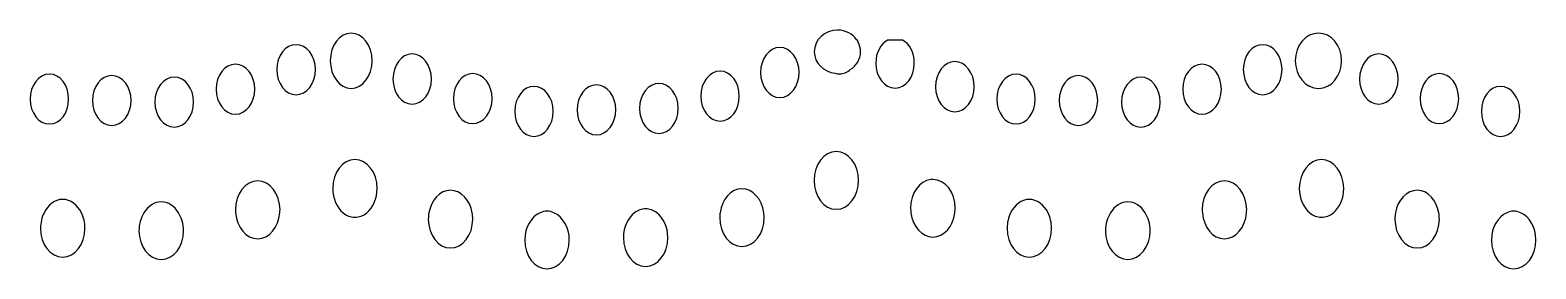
# Model space of a CAD drawing. Header units: centimetres. Extents: x -13.4 to 13.4, y -13.4 to 13.3.
# Drawn here: x 0.05 to 6.74, y -13.13 to -12.07 of the extents above; entities that cross this region are included whole.
import ezdxf

# ---------------------------------------------------------------- set-up
doc = ezdxf.new("R2010")
doc.units = ezdxf.units.CM
doc.header["$MEASUREMENT"] = 0
doc.layers.add('Layer 1', color=7, linetype='Continuous')

msp = doc.modelspace()

# ---------------------------------------------------------------- linework, layer by layer
at = {"layer": 'Layer 1', "color": 22, "lineweight": 25}
for points, knots in [([(1.47754, -12.08524), (1.52884, -12.08524), (1.57097, -12.1398), (1.57097, -12.20761), (1.57097, -12.20761), (1.57097, -12.27535), (1.52884, -12.33081), (1.47754, -12.33081), (1.47754, -12.33081), (1.42624, -12.33081), (1.38494, -12.27542), (1.38494, -12.20761), (1.38494, -12.20761), (1.38494, -12.13973), (1.42624, -12.08524), (1.47754, -12.08524)], [0, 0, 0, 0, 0.2, 0.2, 0.2, 0.2, 0.4, 0.4, 0.4, 0.4, 0.6, 0.6, 0.6, 0.6, 1, 1, 1, 1]), ([(3.63969, -12.07202), (3.67591, -12.07202), (3.70732, -12.08943), (3.72568, -12.11584), (3.72568, -12.11584), (3.72568, -12.11584), (3.72899, -12.11584), (3.72899, -12.11584), (3.72899, -12.11584), (3.72993, -12.11905), (3.73073, -12.12238), (3.73147, -12.12576), (3.73147, -12.12576), (3.73822, -12.13855), (3.74222, -12.15272), (3.74222, -12.16793), (3.74222, -12.16793), (3.74222, -12.20101), (3.72413, -12.23003), (3.69674, -12.24731), (3.69674, -12.24731), (3.68301, -12.25917), (3.66654, -12.26633), (3.64878, -12.26633), (3.64878, -12.26633), (3.64222, -12.26633), (3.63591, -12.26482), (3.62976, -12.26302), (3.62976, -12.26302), (3.57767, -12.25827), (3.53633, -12.2178), (3.53633, -12.16794), (3.53633, -12.16794), (3.53633, -12.11484), (3.58285, -12.07203), (3.63968, -12.07203), (3.63968, -12.07203), (3.63968, -12.07203), (3.63969, -12.07202), (3.63969, -12.07202)], [0, 0, 0, 0, 0.0909091, 0.0909091, 0.0909091, 0.0909091, 0.1818182, 0.1818182, 0.1818182, 0.1818182, 0.2727273, 0.2727273, 0.2727273, 0.2727273, 0.3636364, 0.3636364, 0.3636364, 0.3636364, 0.4545455, 0.4545455, 0.4545455, 0.4545455, 0.5454545, 0.5454545, 0.5454545, 0.5454545, 0.6363636, 0.6363636, 0.6363636, 0.6363636, 0.7272727, 0.7272727, 0.7272727, 0.7272727, 0.8181818, 0.8181818, 0.8181818, 0.8181818, 1, 1, 1, 1]), ([(3.8621, -12.11582), (3.8621, -12.11582), (3.92907, -12.11582), (3.92907, -12.11582), (3.92907, -12.11582), (3.95987, -12.13272), (3.98116, -12.17239), (3.98116, -12.21835), (3.98116, -12.21835), (3.98116, -12.27963), (3.94333, -12.32914), (3.896, -12.32914), (3.896, -12.32914), (3.84866, -12.32914), (3.81001, -12.27962), (3.81001, -12.21835), (3.81001, -12.21835), (3.81001, -12.17239), (3.8313, -12.13272), (3.8621, -12.11582)], [0, 0, 0, 0, 0.1666667, 0.1666667, 0.1666667, 0.1666667, 0.3333333, 0.3333333, 0.3333333, 0.3333333, 0.5, 0.5, 0.5, 0.5, 0.6666667, 0.6666667, 0.6666667, 0.6666667, 1, 1, 1, 1]), ([(5.77785, -12.08524), (5.83468, -12.08524), (5.88038, -12.1398), (5.88038, -12.20761), (5.88038, -12.20761), (5.88038, -12.27536), (5.83469, -12.33081), (5.77785, -12.33081), (5.77785, -12.33081), (5.72102, -12.33081), (5.6745, -12.27542), (5.6745, -12.20761), (5.6745, -12.20761), (5.6745, -12.13975), (5.72102, -12.08524), (5.77785, -12.08524)], [0, 0, 0, 0, 0.2, 0.2, 0.2, 0.2, 0.4, 0.4, 0.4, 0.4, 0.6, 0.6, 0.6, 0.6, 1, 1, 1, 1]), ([(1.2328, -12.13649), (1.28014, -12.13675), (1.31879, -12.186), (1.31879, -12.24729), (1.31879, -12.24729), (1.31879, -12.30839), (1.28014, -12.35891), (1.2328, -12.35891), (1.2328, -12.35891), (1.18546, -12.35891), (1.14681, -12.30857), (1.14681, -12.24729), (1.14681, -12.24729), (1.14681, -12.18584), (1.18546, -12.13649), (1.2328, -12.13649)], [0, 0, 0, 0, 0.2, 0.2, 0.2, 0.2, 0.4, 0.4, 0.4, 0.4, 0.6, 0.6, 0.6, 0.6, 1, 1, 1, 1]), ([(1.74874, -12.17783), (1.79608, -12.17757), (1.83473, -12.22817), (1.83473, -12.28945), (1.83473, -12.28945), (1.83473, -12.35073), (1.79608, -12.40024), (1.74874, -12.40024), (1.74874, -12.40024), (1.70144, -12.40024), (1.66358, -12.35072), (1.66358, -12.28945), (1.66358, -12.28945), (1.66358, -12.22817), (1.70141, -12.17783), (1.74874, -12.17783)], [0, 0, 0, 0, 0.2, 0.2, 0.2, 0.2, 0.4, 0.4, 0.4, 0.4, 0.6, 0.6, 0.6, 0.6, 1, 1, 1, 1]), ([(3.38337, -12.14889), (3.43071, -12.14889), (3.46936, -12.19841), (3.46936, -12.25968), (3.46936, -12.25968), (3.46936, -12.32096), (3.43071, -12.3713), (3.38337, -12.3713), (3.38337, -12.3713), (3.33603, -12.37156), (3.29738, -12.32096), (3.29738, -12.25968), (3.29738, -12.25968), (3.29738, -12.1984), (3.33603, -12.14889), (3.38337, -12.14889)], [0, 0, 0, 0, 0.2, 0.2, 0.2, 0.2, 0.4, 0.4, 0.4, 0.4, 0.6, 0.6, 0.6, 0.6, 1, 1, 1, 1]), ([(5.5298, -12.13649), (5.57714, -12.13675), (5.61579, -12.186), (5.61579, -12.24729), (5.61579, -12.24729), (5.61579, -12.30839), (5.57714, -12.35891), (5.5298, -12.35891), (5.5298, -12.35891), (5.48243, -12.35891), (5.44381, -12.30857), (5.44381, -12.24729), (5.44381, -12.24729), (5.44381, -12.18584), (5.4824, -12.13649), (5.5298, -12.13649)], [0, 0, 0, 0, 0.2, 0.2, 0.2, 0.2, 0.4, 0.4, 0.4, 0.4, 0.6, 0.6, 0.6, 0.6, 1, 1, 1, 1]), ([(6.04574, -12.17783), (6.09308, -12.17757), (6.13173, -12.22817), (6.13173, -12.28945), (6.13173, -12.28945), (6.13173, -12.35073), (6.09308, -12.40024), (6.04574, -12.40024), (6.04574, -12.40024), (5.9984, -12.40024), (5.96058, -12.35072), (5.96058, -12.28945), (5.96058, -12.28945), (5.96058, -12.22817), (5.99841, -12.17783), (6.04574, -12.17783)], [0, 0, 0, 0, 0.2, 0.2, 0.2, 0.2, 0.4, 0.4, 0.4, 0.4, 0.6, 0.6, 0.6, 0.6, 1, 1, 1, 1]), ([(0.96326, -12.22331), (1.0106, -12.22331), (1.04925, -12.27283), (1.04925, -12.3341), (1.04925, -12.3341), (1.04925, -12.39538), (1.0106, -12.44572), (0.96326, -12.44572), (0.96326, -12.44572), (0.91592, -12.44546), (0.87727, -12.39538), (0.87727, -12.3341), (0.87727, -12.3341), (0.87727, -12.27282), (0.91592, -12.22331), (0.96326, -12.22331)], [0, 0, 0, 0, 0.2, 0.2, 0.2, 0.2, 0.4, 0.4, 0.4, 0.4, 0.6, 0.6, 0.6, 0.6, 1, 1, 1, 1]), ([(4.16141, -12.21173), (4.20875, -12.21173), (4.2474, -12.26207), (4.2474, -12.32335), (4.2474, -12.32335), (4.2474, -12.38445), (4.20875, -12.43414), (4.16141, -12.43414), (4.16141, -12.43414), (4.11407, -12.4344), (4.07542, -12.38462), (4.07542, -12.32335), (4.07542, -12.32335), (4.07542, -12.2619), (4.11407, -12.21173), (4.16141, -12.21173)], [0, 0, 0, 0, 0.2, 0.2, 0.2, 0.2, 0.4, 0.4, 0.4, 0.4, 0.6, 0.6, 0.6, 0.6, 1, 1, 1, 1]), ([(5.26026, -12.22331), (5.3076, -12.22331), (5.34625, -12.27283), (5.34625, -12.3341), (5.34625, -12.3341), (5.34625, -12.39538), (5.3076, -12.44572), (5.26026, -12.44572), (5.26026, -12.44572), (5.21286, -12.44546), (5.17427, -12.39538), (5.17427, -12.3341), (5.17427, -12.3341), (5.17427, -12.27282), (5.21286, -12.22331), (5.26026, -12.22331)], [0, 0, 0, 0, 0.2, 0.2, 0.2, 0.2, 0.4, 0.4, 0.4, 0.4, 0.6, 0.6, 0.6, 0.6, 1, 1, 1, 1]), ([(0.13644, -12.26714), (0.18378, -12.26688), (0.2216, -12.31666), (0.2216, -12.37793), (0.2216, -12.37793), (0.2216, -12.43938), (0.18377, -12.48873), (0.13644, -12.48873), (0.13644, -12.48873), (0.08914, -12.48847), (0.05045, -12.43922), (0.05045, -12.37793), (0.05045, -12.37793), (0.05045, -12.31683), (0.0891, -12.26714), (0.13644, -12.26714)], [0, 0, 0, 0, 0.2, 0.2, 0.2, 0.2, 0.4, 0.4, 0.4, 0.4, 0.6, 0.6, 0.6, 0.6, 1, 1, 1, 1]), ([(0.41342, -12.27376), (0.46076, -12.2735), (0.49941, -12.32327), (0.49941, -12.38455), (0.49941, -12.38455), (0.49941, -12.446), (0.46076, -12.49534), (0.41342, -12.49535), (0.41342, -12.49535), (0.36612, -12.49509), (0.32743, -12.44584), (0.32743, -12.38455), (0.32743, -12.38455), (0.32743, -12.32345), (0.36608, -12.27376), (0.41342, -12.27376)], [0, 0, 0, 0, 0.2, 0.2, 0.2, 0.2, 0.4, 0.4, 0.4, 0.4, 0.6, 0.6, 0.6, 0.6, 1, 1, 1, 1]), ([(0.69124, -12.28038), (0.73858, -12.28012), (0.77723, -12.32989), (0.77723, -12.39117), (0.77723, -12.39117), (0.77723, -12.45262), (0.73858, -12.50275), (0.69124, -12.50279), (0.69124, -12.50279), (0.64384, -12.50279), (0.60525, -12.45245), (0.60525, -12.39117), (0.60525, -12.39117), (0.60525, -12.33007), (0.64384, -12.28038), (0.69124, -12.28038)], [0, 0, 0, 0, 0.2, 0.2, 0.2, 0.2, 0.4, 0.4, 0.4, 0.4, 0.6, 0.6, 0.6, 0.6, 1, 1, 1, 1]), ([(2.01829, -12.26466), (2.06563, -12.26466), (2.10428, -12.315), (2.10428, -12.37628), (2.10428, -12.37628), (2.10428, -12.43738), (2.06563, -12.48707), (2.01829, -12.48707), (2.01829, -12.48707), (1.97095, -12.48733), (1.9323, -12.43756), (1.9323, -12.37628), (1.9323, -12.37628), (1.9323, -12.31483), (1.97095, -12.26466), (2.01829, -12.26466)], [0, 0, 0, 0, 0.2, 0.2, 0.2, 0.2, 0.4, 0.4, 0.4, 0.4, 0.6, 0.6, 0.6, 0.6, 1, 1, 1, 1]), ([(2.56812, -12.3151), (2.61546, -12.31536), (2.65411, -12.36461), (2.65411, -12.4259), (2.65411, -12.4259), (2.65411, -12.487), (2.61546, -12.53752), (2.56812, -12.53752), (2.56812, -12.53752), (2.52078, -12.53752), (2.48213, -12.48718), (2.48213, -12.4259), (2.48213, -12.4259), (2.48213, -12.36445), (2.52078, -12.3151), (2.56812, -12.3151)], [0, 0, 0, 0, 0.2, 0.2, 0.2, 0.2, 0.4, 0.4, 0.4, 0.4, 0.6, 0.6, 0.6, 0.6, 1, 1, 1, 1]), ([(2.84594, -12.30849), (2.89334, -12.30875), (2.93193, -12.358), (2.93193, -12.41929), (2.93193, -12.41929), (2.93193, -12.48043), (2.89334, -12.53091), (2.84594, -12.53091), (2.84594, -12.53091), (2.7986, -12.53091), (2.75995, -12.48057), (2.75995, -12.41929), (2.75995, -12.41929), (2.75995, -12.35783), (2.7986, -12.3085), (2.84594, -12.30849)], [0, 0, 0, 0, 0.2, 0.2, 0.2, 0.2, 0.4, 0.4, 0.4, 0.4, 0.6, 0.6, 0.6, 0.6, 1, 1, 1, 1]), ([(3.11796, -12.25391), (3.1653, -12.25365), (3.20312, -12.30343), (3.20312, -12.3647), (3.20312, -12.3647), (3.20312, -12.42615), (3.16529, -12.4755), (3.11796, -12.4755), (3.11796, -12.4755), (3.07062, -12.47524), (3.03197, -12.42599), (3.03197, -12.3647), (3.03197, -12.3647), (3.03197, -12.3036), (3.07062, -12.25391), (3.11796, -12.25391)], [0, 0, 0, 0, 0.2, 0.2, 0.2, 0.2, 0.4, 0.4, 0.4, 0.4, 0.6, 0.6, 0.6, 0.6, 1, 1, 1, 1]), ([(4.43344, -12.26714), (4.48078, -12.26688), (4.5186, -12.31666), (4.5186, -12.37793), (4.5186, -12.37793), (4.5186, -12.43938), (4.48077, -12.48873), (4.43344, -12.48873), (4.43344, -12.48873), (4.38614, -12.48847), (4.34745, -12.43922), (4.34745, -12.37793), (4.34745, -12.37793), (4.34745, -12.31683), (4.3861, -12.26714), (4.43344, -12.26714)], [0, 0, 0, 0, 0.2, 0.2, 0.2, 0.2, 0.4, 0.4, 0.4, 0.4, 0.6, 0.6, 0.6, 0.6, 1, 1, 1, 1]), ([(4.71042, -12.27376), (4.75776, -12.2735), (4.79641, -12.32327), (4.79641, -12.38455), (4.79641, -12.38455), (4.79641, -12.446), (4.75776, -12.49534), (4.71042, -12.49535), (4.71042, -12.49535), (4.66302, -12.49509), (4.62526, -12.44584), (4.62526, -12.38455), (4.62526, -12.38455), (4.62526, -12.32345), (4.66302, -12.27376), (4.71042, -12.27376)], [0, 0, 0, 0, 0.2, 0.2, 0.2, 0.2, 0.4, 0.4, 0.4, 0.4, 0.6, 0.6, 0.6, 0.6, 1, 1, 1, 1]), ([(4.98823, -12.28038), (5.03557, -12.28012), (5.07422, -12.32989), (5.07422, -12.39117), (5.07422, -12.39117), (5.07422, -12.45262), (5.03557, -12.50279), (4.98823, -12.50279), (4.98823, -12.50279), (4.94089, -12.50279), (4.90224, -12.45245), (4.90224, -12.39117), (4.90224, -12.39117), (4.90224, -12.33007), (4.94089, -12.28038), (4.98823, -12.28038)], [0, 0, 0, 0, 0.2, 0.2, 0.2, 0.2, 0.4, 0.4, 0.4, 0.4, 0.6, 0.6, 0.6, 0.6, 1, 1, 1, 1]), ([(6.31528, -12.26466), (6.36262, -12.26466), (6.40127, -12.315), (6.40127, -12.37628), (6.40127, -12.37628), (6.40127, -12.43738), (6.36262, -12.48707), (6.31528, -12.48707), (6.31528, -12.48707), (6.26794, -12.48733), (6.23012, -12.43756), (6.23012, -12.37628), (6.23012, -12.37628), (6.23012, -12.31483), (6.26795, -12.26466), (6.31528, -12.26466)], [0, 0, 0, 0, 0.2, 0.2, 0.2, 0.2, 0.4, 0.4, 0.4, 0.4, 0.6, 0.6, 0.6, 0.6, 1, 1, 1, 1]), ([(2.29031, -12.32172), (2.33765, -12.32198), (2.3763, -12.37123), (2.3763, -12.43252), (2.3763, -12.43252), (2.3763, -12.49362), (2.33765, -12.54414), (2.29031, -12.54414), (2.29031, -12.54414), (2.24297, -12.54414), (2.20515, -12.4938), (2.20515, -12.43252), (2.20515, -12.43252), (2.20515, -12.37107), (2.24298, -12.32173), (2.29031, -12.32172)], [0, 0, 0, 0, 0.2, 0.2, 0.2, 0.2, 0.4, 0.4, 0.4, 0.4, 0.6, 0.6, 0.6, 0.6, 1, 1, 1, 1]), ([(6.58731, -12.32172), (6.63465, -12.32198), (6.6733, -12.37123), (6.6733, -12.43252), (6.6733, -12.43252), (6.6733, -12.49362), (6.63465, -12.54414), (6.58731, -12.54414), (6.58731, -12.54414), (6.53997, -12.54414), (6.50215, -12.4938), (6.50215, -12.43252), (6.50215, -12.43252), (6.50215, -12.37107), (6.53998, -12.32173), (6.58731, -12.32172)], [0, 0, 0, 0, 0.2, 0.2, 0.2, 0.2, 0.4, 0.4, 0.4, 0.4, 0.6, 0.6, 0.6, 0.6, 1, 1, 1, 1]), ([(1.49408, -12.64666), (1.54872, -12.64666), (1.5933, -12.70422), (1.5933, -12.77482), (1.5933, -12.77482), (1.5933, -12.8205), (1.57478, -12.86044), (1.547, -12.88314), (1.547, -12.88314), (1.53171, -12.89559), (1.51344, -12.90298), (1.49408, -12.90298), (1.49408, -12.90298), (1.47466, -12.90298), (1.45728, -12.89559), (1.44199, -12.88314), (1.44199, -12.88314), (1.41417, -12.86045), (1.39566, -12.82053), (1.39569, -12.77482), (1.39569, -12.77482), (1.39569, -12.70405), (1.43944, -12.64666), (1.49408, -12.64666)], [0, 0, 0, 0, 0.1428571, 0.1428571, 0.1428571, 0.1428571, 0.2857143, 0.2857143, 0.2857143, 0.2857143, 0.4285714, 0.4285714, 0.4285714, 0.4285714, 0.5714286, 0.5714286, 0.5714286, 0.5714286, 0.7142857, 0.7142857, 0.7142857, 0.7142857, 1, 1, 1, 1]), ([(3.6339, -12.61111), (3.68854, -12.61085), (3.73312, -12.66849), (3.73312, -12.73927), (3.73312, -12.73927), (3.73312, -12.81001), (3.68854, -12.8676), (3.6339, -12.86743), (3.6339, -12.86743), (3.57926, -12.86743), (3.53551, -12.81005), (3.53551, -12.73927), (3.53551, -12.73927), (3.53551, -12.66849), (3.57926, -12.61111), (3.6339, -12.61111)], [0, 0, 0, 0, 0.2, 0.2, 0.2, 0.2, 0.4, 0.4, 0.4, 0.4, 0.6, 0.6, 0.6, 0.6, 1, 1, 1, 1]), ([(5.79108, -12.64666), (5.84572, -12.64666), (5.8903, -12.70422), (5.8903, -12.77482), (5.8903, -12.77482), (5.8903, -12.8205), (5.87178, -12.86044), (5.844, -12.88314), (5.844, -12.88314), (5.82871, -12.89559), (5.81047, -12.90298), (5.79108, -12.90298), (5.79108, -12.90298), (5.77172, -12.90298), (5.75428, -12.89559), (5.73899, -12.88314), (5.73899, -12.88314), (5.7112, -12.86045), (5.69266, -12.82053), (5.69269, -12.77482), (5.69269, -12.77482), (5.69269, -12.70405), (5.73644, -12.64666), (5.79108, -12.64666)], [0, 0, 0, 0, 0.1428571, 0.1428571, 0.1428571, 0.1428571, 0.2857143, 0.2857143, 0.2857143, 0.2857143, 0.4285714, 0.4285714, 0.4285714, 0.4285714, 0.5714286, 0.5714286, 0.5714286, 0.5714286, 0.7142857, 0.7142857, 0.7142857, 0.7142857, 1, 1, 1, 1]), ([(1.06248, -12.74174), (1.11712, -12.742), (1.1617, -12.79912), (1.1617, -12.8699), (1.1617, -12.8699), (1.1617, -12.87426), (1.16043, -12.87886), (1.16005, -12.88313), (1.16005, -12.88313), (1.15502, -12.94781), (1.11376, -12.99806), (1.06248, -12.99806), (1.06248, -12.99806), (1.0112, -12.99806), (0.96909, -12.94781), (0.96409, -12.88313), (0.96409, -12.88313), (0.96377, -12.87886), (0.96326, -12.87426), (0.96326, -12.8699), (0.96326, -12.8699), (0.96326, -12.79912), (1.00784, -12.74174), (1.06248, -12.74174)], [0, 0, 0, 0, 0.1428571, 0.1428571, 0.1428571, 0.1428571, 0.2857143, 0.2857143, 0.2857143, 0.2857143, 0.4285714, 0.4285714, 0.4285714, 0.4285714, 0.5714286, 0.5714286, 0.5714286, 0.5714286, 0.7142857, 0.7142857, 0.7142857, 0.7142857, 1, 1, 1, 1]), ([(1.91907, -12.78309), (1.96609, -12.78309), (2.00568, -12.82626), (2.01581, -12.88313), (2.01581, -12.88313), (2.01745, -12.89242), (2.01829, -12.90133), (2.01829, -12.91124), (2.01829, -12.91124), (2.01829, -12.98198), (1.97371, -13.03957), (1.91907, -13.0394), (1.91907, -13.0394), (1.86443, -13.0394), (1.82068, -12.98198), (1.82068, -12.91124), (1.82068, -12.91124), (1.82068, -12.90132), (1.82146, -12.89243), (1.82316, -12.88313), (1.82316, -12.88313), (1.83322, -12.82625), (1.87206, -12.78309), (1.91907, -12.78309)], [0, 0, 0, 0, 0.1428571, 0.1428571, 0.1428571, 0.1428571, 0.2857143, 0.2857143, 0.2857143, 0.2857143, 0.4285714, 0.4285714, 0.4285714, 0.4285714, 0.5714286, 0.5714286, 0.5714286, 0.5714286, 0.7142857, 0.7142857, 0.7142857, 0.7142857, 1, 1, 1, 1]), ([(3.2147, -12.77647), (3.26364, -12.77647), (3.30438, -12.82264), (3.31227, -12.88313), (3.31227, -12.88313), (3.31323, -12.89014), (3.31392, -12.89724), (3.31392, -12.90463), (3.31392, -12.90463), (3.31392, -12.97537), (3.26934, -13.03296), (3.2147, -13.03279), (3.2147, -13.03279), (3.16006, -13.03279), (3.11631, -12.97537), (3.11631, -12.90463), (3.11631, -12.90463), (3.11631, -12.89724), (3.11703, -12.89015), (3.11796, -12.88313), (3.11796, -12.88313), (3.12591, -12.82264), (3.16576, -12.77629), (3.2147, -12.77647)], [0, 0, 0, 0, 0.1428571, 0.1428571, 0.1428571, 0.1428571, 0.2857143, 0.2857143, 0.2857143, 0.2857143, 0.4285714, 0.4285714, 0.4285714, 0.4285714, 0.5714286, 0.5714286, 0.5714286, 0.5714286, 0.7142857, 0.7142857, 0.7142857, 0.7142857, 1, 1, 1, 1]), ([(4.05392, -12.73513), (4.05725, -12.73487), (4.06043, -12.73513), (4.06384, -12.73513), (4.06384, -12.73513), (4.11855, -12.73539), (4.16306, -12.79155), (4.16306, -12.86246), (4.16306, -12.86246), (4.16306, -12.8693), (4.16221, -12.87658), (4.16141, -12.88313), (4.16141, -12.88313), (4.15404, -12.94433), (4.11323, -12.99062), (4.06384, -12.99062), (4.06384, -12.99062), (4.01452, -12.99062), (3.97371, -12.94433), (3.96627, -12.88313), (3.96627, -12.88313), (3.96544, -12.87658), (3.96462, -12.86927), (3.96462, -12.86246), (3.96462, -12.86246), (3.96462, -12.7961), (4.00402, -12.74169), (4.05392, -12.73513)], [0, 0, 0, 0, 0.125, 0.125, 0.125, 0.125, 0.25, 0.25, 0.25, 0.25, 0.375, 0.375, 0.375, 0.375, 0.5, 0.5, 0.5, 0.5, 0.625, 0.625, 0.625, 0.625, 0.75, 0.75, 0.75, 0.75, 1, 1, 1, 1]), ([(5.35948, -12.74174), (5.41412, -12.742), (5.4587, -12.79912), (5.4587, -12.8699), (5.4587, -12.8699), (5.4587, -12.87426), (5.45819, -12.87886), (5.45787, -12.88313), (5.45787, -12.88313), (5.45284, -12.94781), (5.41076, -12.99806), (5.35948, -12.99806), (5.35948, -12.99806), (5.3082, -12.99806), (5.26691, -12.94781), (5.26191, -12.88313), (5.26191, -12.88313), (5.26153, -12.87886), (5.26026, -12.87426), (5.26026, -12.8699), (5.26026, -12.8699), (5.26026, -12.79912), (5.30484, -12.74174), (5.35948, -12.74174)], [0, 0, 0, 0, 0.1428571, 0.1428571, 0.1428571, 0.1428571, 0.2857143, 0.2857143, 0.2857143, 0.2857143, 0.4285714, 0.4285714, 0.4285714, 0.4285714, 0.5714286, 0.5714286, 0.5714286, 0.5714286, 0.7142857, 0.7142857, 0.7142857, 0.7142857, 1, 1, 1, 1]), ([(6.21689, -12.78309), (6.26384, -12.78309), (6.30274, -12.82626), (6.3128, -12.88313), (6.3128, -12.88313), (6.3145, -12.89242), (6.31528, -12.90133), (6.31528, -12.91124), (6.31528, -12.91124), (6.31528, -12.98198), (6.27153, -13.03957), (6.21689, -13.0394), (6.21689, -13.0394), (6.16218, -13.0394), (6.11767, -12.98198), (6.11767, -12.91124), (6.11767, -12.91124), (6.11767, -12.90132), (6.11852, -12.89243), (6.12015, -12.88313), (6.12015, -12.88313), (6.13025, -12.82625), (6.16987, -12.78309), (6.21689, -12.78309)], [0, 0, 0, 0, 0.1428571, 0.1428571, 0.1428571, 0.1428571, 0.2857143, 0.2857143, 0.2857143, 0.2857143, 0.4285714, 0.4285714, 0.4285714, 0.4285714, 0.5714286, 0.5714286, 0.5714286, 0.5714286, 0.7142857, 0.7142857, 0.7142857, 0.7142857, 1, 1, 1, 1]), ([(0.19514, -12.8236), (0.23007, -12.8236), (0.26105, -12.8477), (0.27865, -12.88313), (0.27865, -12.88313), (0.28859, -12.90313), (0.29436, -12.92623), (0.29436, -12.95176), (0.29436, -12.95176), (0.29436, -13.0225), (0.24978, -13.07992), (0.19514, -13.07992), (0.19514, -13.07992), (0.1405, -13.07992), (0.09675, -13.02249), (0.09675, -12.95176), (0.09675, -12.95176), (0.09675, -12.9262), (0.10249, -12.90309), (0.11246, -12.88313), (0.11246, -12.88313), (0.13005, -12.84774), (0.16021, -12.8236), (0.19514, -12.8236)], [0, 0, 0, 0, 0.1428571, 0.1428571, 0.1428571, 0.1428571, 0.2857143, 0.2857143, 0.2857143, 0.2857143, 0.4285714, 0.4285714, 0.4285714, 0.4285714, 0.5714286, 0.5714286, 0.5714286, 0.5714286, 0.7142857, 0.7142857, 0.7142857, 0.7142857, 1, 1, 1, 1]), ([(0.63336, -12.83434), (0.66458, -12.83434), (0.69211, -12.85388), (0.71025, -12.88312), (0.71025, -12.88312), (0.72381, -12.90503), (0.73257, -12.93217), (0.73257, -12.9625), (0.73257, -12.9625), (0.73257, -13.03324), (0.68799, -13.09048), (0.63335, -13.09066), (0.63335, -13.09066), (0.57871, -13.09066), (0.5341, -13.03324), (0.53413, -12.9625), (0.53413, -12.9625), (0.53413, -12.93217), (0.54286, -12.90507), (0.55645, -12.88312), (0.55645, -12.88312), (0.57459, -12.85383), (0.60213, -12.83434), (0.63334, -12.83434), (0.63334, -12.83434), (0.63334, -12.83434), (0.63336, -12.83434), (0.63336, -12.83434)], [0, 0, 0, 0, 0.125, 0.125, 0.125, 0.125, 0.25, 0.25, 0.25, 0.25, 0.375, 0.375, 0.375, 0.375, 0.5, 0.5, 0.5, 0.5, 0.625, 0.625, 0.625, 0.625, 0.75, 0.75, 0.75, 0.75, 1, 1, 1, 1]), ([(4.49214, -12.8236), (4.52707, -12.8236), (4.55806, -12.8477), (4.57565, -12.88313), (4.57565, -12.88313), (4.58558, -12.90313), (4.59136, -12.92623), (4.59136, -12.95176), (4.59136, -12.95176), (4.59136, -13.0225), (4.54679, -13.07992), (4.49214, -13.07992), (4.49214, -13.07992), (4.4375, -13.07992), (4.39375, -13.02249), (4.39375, -12.95176), (4.39375, -12.95176), (4.39375, -12.9262), (4.39949, -12.90309), (4.40946, -12.88313), (4.40946, -12.88313), (4.42705, -12.84774), (4.45721, -12.8236), (4.49214, -12.8236)], [0, 0, 0, 0, 0.1428571, 0.1428571, 0.1428571, 0.1428571, 0.2857143, 0.2857143, 0.2857143, 0.2857143, 0.4285714, 0.4285714, 0.4285714, 0.4285714, 0.5714286, 0.5714286, 0.5714286, 0.5714286, 0.7142857, 0.7142857, 0.7142857, 0.7142857, 1, 1, 1, 1]), ([(4.93036, -12.83434), (4.96158, -12.83434), (4.98912, -12.85388), (5.00725, -12.88312), (5.00725, -12.88312), (5.02084, -12.90503), (5.02957, -12.93217), (5.02957, -12.9625), (5.02957, -12.9625), (5.02957, -13.03324), (4.98499, -13.09048), (4.93035, -13.09066), (4.93035, -13.09066), (4.87571, -13.09066), (4.8311, -13.03324), (4.83113, -12.9625), (4.83113, -12.9625), (4.83113, -12.93217), (4.83987, -12.90507), (4.85345, -12.88312), (4.85345, -12.88312), (4.87159, -12.85383), (4.89913, -12.83434), (4.93034, -12.83434), (4.93034, -12.83434), (4.93034, -12.83434), (4.93036, -12.83434), (4.93036, -12.83434)], [0, 0, 0, 0, 0.125, 0.125, 0.125, 0.125, 0.25, 0.25, 0.25, 0.25, 0.375, 0.375, 0.375, 0.375, 0.5, 0.5, 0.5, 0.5, 0.625, 0.625, 0.625, 0.625, 0.75, 0.75, 0.75, 0.75, 1, 1, 1, 1]), ([(2.34819, -12.87569), (2.35889, -12.87569), (2.36907, -12.87903), (2.37878, -12.88313), (2.37878, -12.88313), (2.41842, -12.89985), (2.44741, -12.94697), (2.44741, -13.00385), (2.44741, -13.00385), (2.44741, -13.07459), (2.40283, -13.13201), (2.34819, -13.13201), (2.34819, -13.13201), (2.29345, -13.13201), (2.2498, -13.07459), (2.2498, -13.00385), (2.2498, -13.00385), (2.2498, -12.94701), (2.27805, -12.89986), (2.3176, -12.88313), (2.3176, -12.88313), (2.32731, -12.87902), (2.33742, -12.87569), (2.34819, -12.87569)], [0, 0, 0, 0, 0.1428571, 0.1428571, 0.1428571, 0.1428571, 0.2857143, 0.2857143, 0.2857143, 0.2857143, 0.4285714, 0.4285714, 0.4285714, 0.4285714, 0.5714286, 0.5714286, 0.5714286, 0.5714286, 0.7142857, 0.7142857, 0.7142857, 0.7142857, 1, 1, 1, 1]), ([(2.7864, -12.86494), (2.80435, -12.86494), (2.82149, -12.8723), (2.83601, -12.88313), (2.83601, -12.88313), (2.86569, -12.90528), (2.88562, -12.94573), (2.88562, -12.9931), (2.88562, -12.9931), (2.88562, -13.06384), (2.84104, -13.12126), (2.7864, -13.12126), (2.7864, -13.12126), (2.73169, -13.12126), (2.68804, -13.06401), (2.68801, -12.9931), (2.68801, -12.9931), (2.68801, -12.94555), (2.70794, -12.90525), (2.73762, -12.88313), (2.73762, -12.88313), (2.75214, -12.87234), (2.76846, -12.86494), (2.7864, -12.86494)], [0, 0, 0, 0, 0.1428571, 0.1428571, 0.1428571, 0.1428571, 0.2857143, 0.2857143, 0.2857143, 0.2857143, 0.4285714, 0.4285714, 0.4285714, 0.4285714, 0.5714286, 0.5714286, 0.5714286, 0.5714286, 0.7142857, 0.7142857, 0.7142857, 0.7142857, 1, 1, 1, 1]), ([(6.64519, -12.87569), (6.65596, -12.87569), (6.6669, -12.87903), (6.67661, -12.88313), (6.67661, -12.88313), (6.71619, -12.89985), (6.74441, -12.94697), (6.74441, -13.00385), (6.74441, -13.00385), (6.74441, -13.07459), (6.69983, -13.13201), (6.64519, -13.13201), (6.64519, -13.13201), (6.59055, -13.13201), (6.5468, -13.07459), (6.5468, -13.00385), (6.5468, -13.00385), (6.5468, -12.94701), (6.57581, -12.89986), (6.61543, -12.88313), (6.61543, -12.88313), (6.62514, -12.87902), (6.63449, -12.87569), (6.6452, -12.87569), (6.6452, -12.87569), (6.6452, -12.87569), (6.64519, -12.87569), (6.64519, -12.87569)], [0, 0, 0, 0, 0.125, 0.125, 0.125, 0.125, 0.25, 0.25, 0.25, 0.25, 0.375, 0.375, 0.375, 0.375, 0.5, 0.5, 0.5, 0.5, 0.625, 0.625, 0.625, 0.625, 0.75, 0.75, 0.75, 0.75, 1, 1, 1, 1])]:
    msp.add_open_spline(points, degree=3, knots=knots, dxfattribs=at)

doc.saveas('drawing.dxf')
